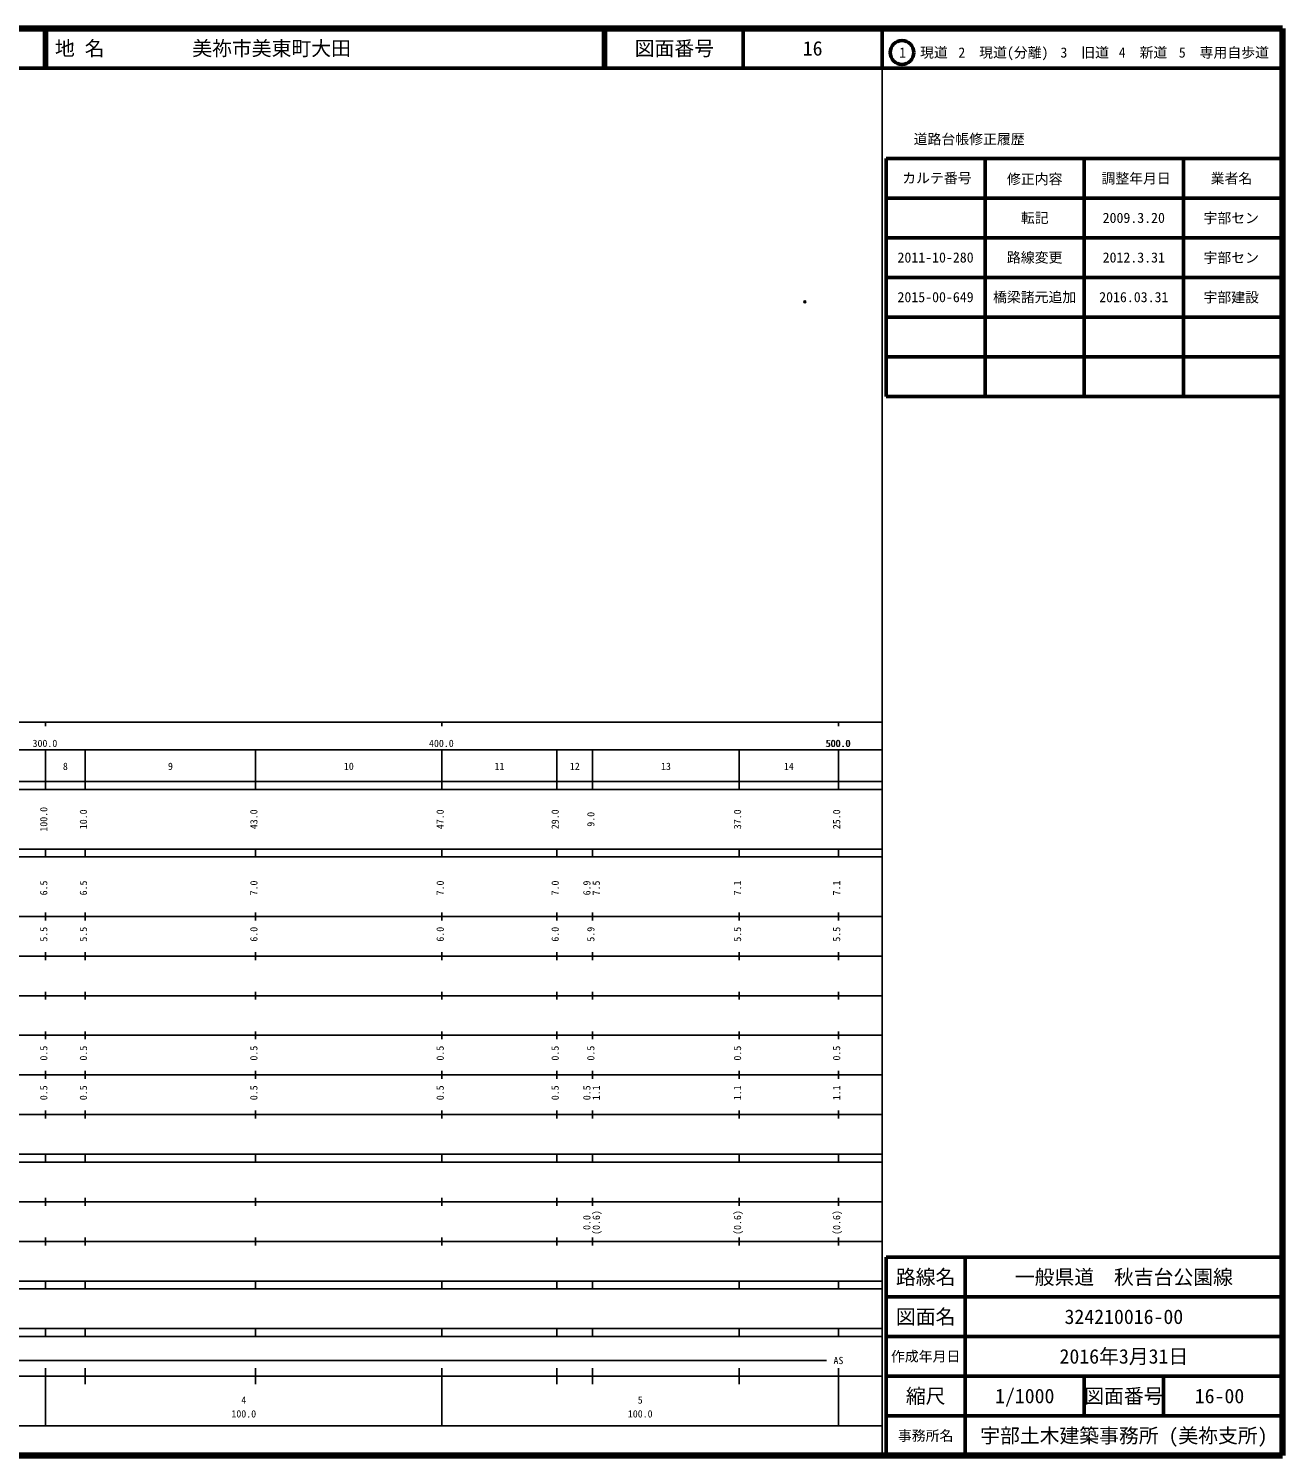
# Model space of a CAD drawing. Units: millimetres on the paper. Extents: x 40 to 680, y 20 to 380.
# Drawn here: x 363.7 to 680, y 20 to 380 of the extents above; entities that cross this region are included whole.
import ezdxf
from ezdxf.enums import TextEntityAlignment as Align

# ---------------------------------------------------------------- set-up
doc = ezdxf.new("R2010")
doc.units = ezdxf.units.MM
doc.header["$PDMODE"] = 32
doc.header["$PDSIZE"] = 0.5
doc.layers.add('M-OTRS', color=6, linetype='Continuous')
doc.layers.add('M-TTL-TXT', color=7, linetype='Continuous')
for name, color, linetype, lineweight in [('M-TTL', 2, 'Continuous', 140), ('M-TTL-BAND', 7, 'Continuous', 25), ('M-TTL-FRAM', 2, 'Continuous', 50), ('M-TTL-LINE', 7, 'Continuous', 50)]:
    doc.layers.add(name, color=color, linetype=linetype, lineweight=lineweight)
doc.styles.add('ＭＳ ゴシック', font='')
doc.styles.get('ＭＳ ゴシック').set_extended_font_data('MS Gothic')

msp = doc.modelspace()

# ---------------------------------------------------------------- linework, layer by layer
at = {"layer": 'M-OTRS'}
msp.add_point((559.538, 311.045), dxfattribs=at)
at = {"layer": 'M-TTL'}
for p, q in [((680, 380), (40, 380)), ((680, 20), (680, 380)), ((40, 20), (680, 20))]:
    msp.add_line(p, q, dxfattribs=at)
at = {"layer": 'M-TTL-BAND'}
for p, q in [((579, 20), (579, 370)), ((40, 205), (579, 205)), ((368, 205), (368, 204)), ((468, 205), (468, 204)), ((568, 205), (568, 204)), ((68, 198), (579, 198)), ((368, 188), (368, 198)), ((378, 188), (378, 198)), ((421, 188), (421, 198)), ((468, 188), (468, 198)), ((497, 188), (497, 198)), ((506, 188), (506, 198)), ((543, 188), (543, 198)), ((568, 188), (568, 198)), ((40, 190), (579, 190)), ((40, 188), (579, 188)), ((40, 173), (579, 173)), ((368, 171), (368, 173)), ((378, 171), (378, 173)), ((421, 171), (421, 173)), ((468, 171), (468, 173)), ((497, 171), (497, 173)), ((506, 171), (506, 173)), ((543, 171), (543, 173)), ((568, 171), (568, 173)), ((40, 171), (579, 171)), ((40, 156), (579, 156)), ((368, 155), (368, 157)), ((378, 155), (378, 157)), ((421, 155), (421, 157)), ((468, 155), (468, 157)), ((497, 155), (497, 157)), ((506, 155), (506, 157)), ((543, 155), (543, 157)), ((568, 155), (568, 157)), ((46, 146), (579, 146)), ((368, 145), (368, 147)), ((378, 145), (378, 147)), ((421, 145), (421, 147)), ((468, 145), (468, 147)), ((497, 145), (497, 147)), ((506, 145), (506, 147)), ((543, 145), (543, 147)), ((568, 145), (568, 147)), ((368, 135), (368, 137)), ((378, 135), (378, 137)), ((421, 135), (421, 137)), ((468, 135), (468, 137)), ((497, 135), (497, 137)), ((506, 135), (506, 137)), ((543, 135), (543, 137)), ((568, 135), (568, 137)), ((52, 136), (579, 136)), ((46, 126), (579, 126)), ((368, 125), (368, 127)), ((378, 125), (378, 127)), ((421, 125), (421, 127)), ((468, 125), (468, 127)), ((497, 125), (497, 127)), ((506, 125), (506, 127)), ((543, 125), (543, 127)), ((568, 125), (568, 127)), ((52, 116), (579, 116)), ((368, 115), (368, 117)), ((378, 115), (378, 117)), ((421, 115), (421, 117)), ((468, 115), (468, 117)), ((497, 115), (497, 117)), ((506, 115), (506, 117)), ((543, 115), (543, 117)), ((568, 115), (568, 117)), ((46, 106), (579, 106)), ((368, 105), (368, 107)), ((378, 105), (378, 107)), ((421, 105), (421, 107)), ((468, 105), (468, 107)), ((497, 105), (497, 107)), ((506, 105), (506, 107)), ((543, 105), (543, 107)), ((568, 105), (568, 107)), ((40, 96), (579, 96)), ((40, 94), (579, 94)), ((368, 94), (368, 96)), ((378, 94), (378, 96)), ((421, 94), (421, 96)), ((468, 94), (468, 96)), ((497, 94), (497, 96)), ((506, 94), (506, 96)), ((543, 94), (543, 96)), ((568, 94), (568, 96)), ((49, 84), (579, 84)), ((368, 83), (368, 85)), ((378, 83), (378, 85)), ((421, 83), (421, 85)), ((468, 83), (468, 85)), ((497, 83), (497, 85)), ((506, 83), (506, 85)), ((543, 83), (543, 85)), ((568, 83), (568, 85)), ((40, 74), (579, 74)), ((368, 73), (368, 75)), ((378, 73), (378, 75)), ((421, 73), (421, 75)), ((468, 73), (468, 75)), ((497, 73), (497, 75)), ((506, 73), (506, 75)), ((543, 73), (543, 75)), ((568, 73), (568, 75)), ((40, 64), (579, 64)), ((40, 62), (579, 62)), ((368, 62), (368, 64)), ((378, 62), (378, 64)), ((421, 62), (421, 64)), ((468, 62), (468, 64)), ((497, 62), (497, 64)), ((506, 62), (506, 64)), ((543, 62), (543, 64)), ((568, 62), (568, 64)), ((40, 52), (579, 52)), ((368, 50), (368, 52)), ((378, 50), (378, 52)), ((421, 50), (421, 52)), ((468, 50), (468, 52)), ((497, 50), (497, 52)), ((506, 50), (506, 52)), ((543, 50), (543, 52)), ((568, 50), (568, 52)), ((40, 50), (579, 50)), ((71, 44), (565, 44)), ((40, 40), (579, 40)), ((368, 27.5), (368, 42)), ((378, 38), (378, 42)), ((421, 38), (421, 42)), ((468, 27.5), (468, 42)), ((497, 38), (497, 42)), ((506, 38), (506, 42)), ((543, 38), (543, 42)), ((568, 27.5), (568, 42)), ((68, 27.5), (579, 27.5))]:
    msp.add_line(p, q, dxfattribs=at)
at = {"layer": 'M-TTL-FRAM'}
for p, q in [((580, 347.197), (580, 287.197)), ((580, 347.197), (680, 347.197)), ((580, 287.197), (680, 287.197)), ((680, 70), (580, 70)), ((580, 70), (580, 20))]:
    msp.add_line(p, q, dxfattribs=at)
at = {"layer": 'M-TTL-LINE'}
for p, q in [((367.75, 380), (367.75, 370)), ((368.25, 380), (368.25, 370)), ((508.747, 380), (508.747, 370)), ((509.247, 380), (509.247, 370)), ((543.997, 380), (543.997, 370)), ((579, 380), (579, 370)), ((40, 370), (680, 370)), ((605, 347.197), (605, 287.197)), ((630, 347.197), (630, 287.197)), ((655, 347.197), (655, 287.197)), ((580, 337.197), (680, 337.197)), ((580, 327.197), (680, 327.197)), ((580, 317.197), (680, 317.197)), ((580, 307.197), (680, 307.197)), ((580, 297.197), (680, 297.197)), ((600, 70), (600, 20)), ((680, 60), (580, 60)), ((680, 50), (580, 50)), ((680, 40), (580, 40)), ((630, 40), (630, 30)), ((650, 40), (650, 30)), ((680, 30), (580, 30))]:
    msp.add_line(p, q, dxfattribs=at)
msp.add_circle((584.031, 373.958), 3, dxfattribs=at)

# ---------------------------------------------------------------- texts
at = {"layer": 'M-TTL-BAND', "style": 'ＭＳ ゴシック'}
for s, p in [('300.0', (367.844, 198.195)), ('400.0', (467.844, 198.195)), ('500.0', (567.844, 198.195)), ('500.0', (568, 198.195)), ('8', (373, 192.405)), ('9', (399.5, 192.405)), ('10', (444.5, 192.405)), ('11', (482.5, 192.405)), ('12', (501.5, 192.405)), ('13', (524.5, 192.405)), ('14', (555.5, 192.405)), ('AS', (568, 42.5)), ('4', (418, 32.523)), ('5', (518, 32.523)), ('100.0', (418, 29.033)), ('100.0', (518, 29.033))]:
    msp.add_text(s, height=1.833, dxfattribs=at).set_placement(p, align=Align.BOTTOM_CENTER)
for s, p in [('100.0', (369, 180.5)), ('10.0', (379, 180.5)), ('43.0', (422, 180.5)), ('47.0', (469, 180.5)), ('29.0', (498, 180.5)), ('9.0', (507, 180.5)), ('37.0', (544, 180.5)), ('25.0', (569, 180.5)), ('6.5', (369, 163.174)), ('6.5', (379, 163.174)), ('7.0', (422, 163.174)), ('7.0', (469, 163.174)), ('7.0', (498, 163.174)), ('6.9', (506, 163.174)), ('7.5', (508.37, 163.174)), ('7.1', (544, 163.174)), ('7.1', (569, 163.174)), ('5.5', (369, 151.5)), ('5.5', (379, 151.5)), ('6.0', (422, 151.5)), ('6.0', (469, 151.5)), ('6.0', (498, 151.5)), ('5.9', (507, 151.5)), ('5.5', (544, 151.5)), ('5.5', (569, 151.5)), ('0.5', (369, 121.5)), ('0.5', (379, 121.5)), ('0.5', (422, 121.5)), ('0.5', (469, 121.5)), ('0.5', (498, 121.5)), ('0.5', (507, 121.5)), ('0.5', (544, 121.5)), ('0.5', (569, 121.5)), ('0.5', (369, 111.5)), ('0.5', (379, 111.5)), ('0.5', (422, 111.5)), ('0.5', (469, 111.5)), ('0.5', (498, 111.5)), ('0.5', (506, 111.5)), ('1.1', (508.37, 111.5)), ('1.1', (544, 111.5)), ('1.1', (569, 111.5)), ('0.0', (506, 78.764)), ('(0.6)', (508.37, 78.764)), ('(0.6)', (544, 78.764)), ('(0.6)', (569, 78.764))]:
    msp.add_text(s, height=1.833, rotation=90, dxfattribs=at).set_placement(p, align=Align.BOTTOM_CENTER)
at = {"layer": 'M-TTL-TXT', "style": 'ＭＳ ゴシック'}
for s, p in [('地 名', (370.38, 375)), ('美祢市美東町大田', (405.024, 375))]:
    msp.add_text(s, height=3.666, dxfattribs=at).set_placement(p, align=Align.MIDDLE_LEFT)
for s, height, p in [('図面番号', 3.666, (526.622, 375)), ('16', 3.666, (561.497, 375)), ('1\u3000現道', 2.566, (589.448, 373.958)), ('2\u3000現道(分離)', 2.566, (609.619, 373.958)), ('3\u3000旧道', 2.566, (630.121, 373.958)), ('4\u3000新道', 2.566, (644.824, 373.958)), ('5\u3000専用自歩道', 2.566, (665.228, 373.958)), ('道路台帳修正履歴', 2.566, (600.968, 352.113)), ('カルテ番号', 2.566, (592.839, 342.277)), ('修正内容', 2.566, (617.509, 342.023)), ('調整年月日', 2.566, (643.089, 342.197)), ('業者名', 2.566, (667.134, 342.197)), ('転記', 2.566, (617.5, 332.245)), ('2009.3.20', 2.566, (642.5, 332.245)), ('宇部セン', 2.566, (667.077, 332.189)), ('2011-10-280', 2.566, (592.5, 322.245)), ('路線変更', 2.566, (617.5, 322.245)), ('2012.3.31', 2.566, (642.5, 322.245)), ('宇部セン', 2.566, (667.077, 322.189)), ('2015-00-649', 2.566, (592.5, 312.245)), ('橋梁諸元追加', 2.566, (617.5, 312.245)), ('2016.03.31', 2.566, (642.5, 312.245)), ('宇部建設', 2.566, (667.077, 312.189)), ('路線名', 3.666, (590, 65)), ('路線名', 3.666, (590, 65)), ('一般県道\u3000秋吉台公園線', 3.666, (640, 65)), ('図面名', 3.666, (590, 55)), ('図面名', 3.666, (590, 55)), ('324210016-00', 3.666, (640, 55)), ('2016年3月31日', 3.666, (640, 45)), ('作成年月日', 2.566, (590, 45)), ('作成年月日', 2.566, (590, 45)), ('縮尺', 3.666, (590, 35)), ('縮尺', 3.666, (590, 35)), ('1/1000', 3.666, (615, 35)), ('図面番号', 3.666, (640, 35)), ('図面番号', 3.666, (640, 35)), ('16-00', 3.666, (664.125, 35)), ('事務所名', 2.566, (590, 25)), ('事務所名', 2.566, (590, 25)), ('宇部土木建築事務所 (美祢支所)', 3.666, (640, 25))]:
    msp.add_text(s, height=height, dxfattribs=at).set_placement(p, align=Align.MIDDLE_CENTER)

doc.saveas('drawing.dxf')
